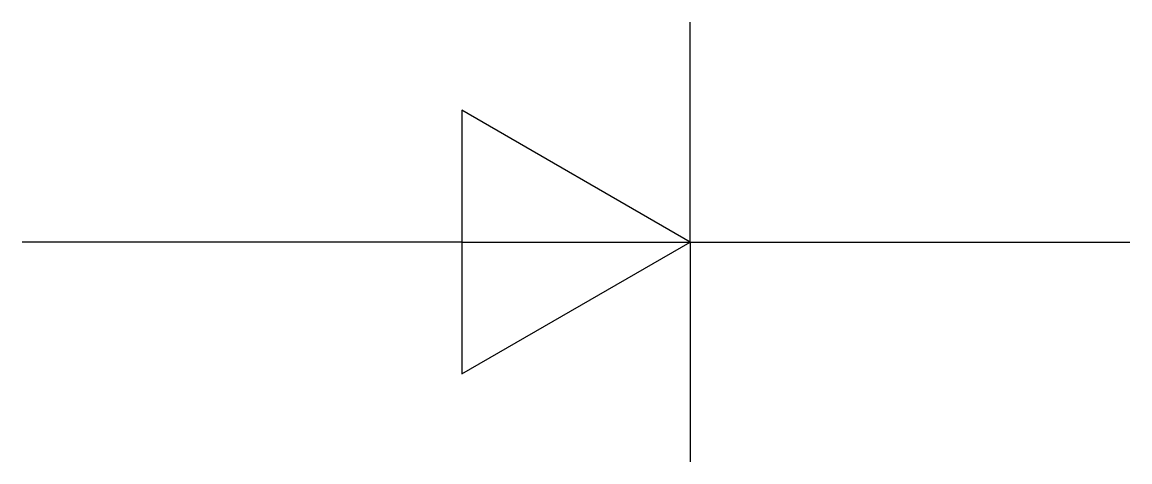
# Model space of a CAD drawing. Header units: millimetres. Extents: x 0 to 25.2, y -5 to 5.
import ezdxf

# ---------------------------------------------------------------- set-up
doc = ezdxf.new("R2010")
doc.units = ezdxf.units.MM

msp = doc.modelspace()

# ---------------------------------------------------------------- linework, layer by layer
for p, q in [((15.196, 0), (15.196, 5)), ((10, 0), (0, 0)), ((10, 0), (15.196, 0)), ((15.196, 0), (15.196, -5)), ((15.196, 0), (25.196, 0))]:
    msp.add_line(p, q)
msp.add_lwpolyline([(10, 3), (10, -3), (15.196, 0)], close=True)

doc.saveas('drawing.dxf')
